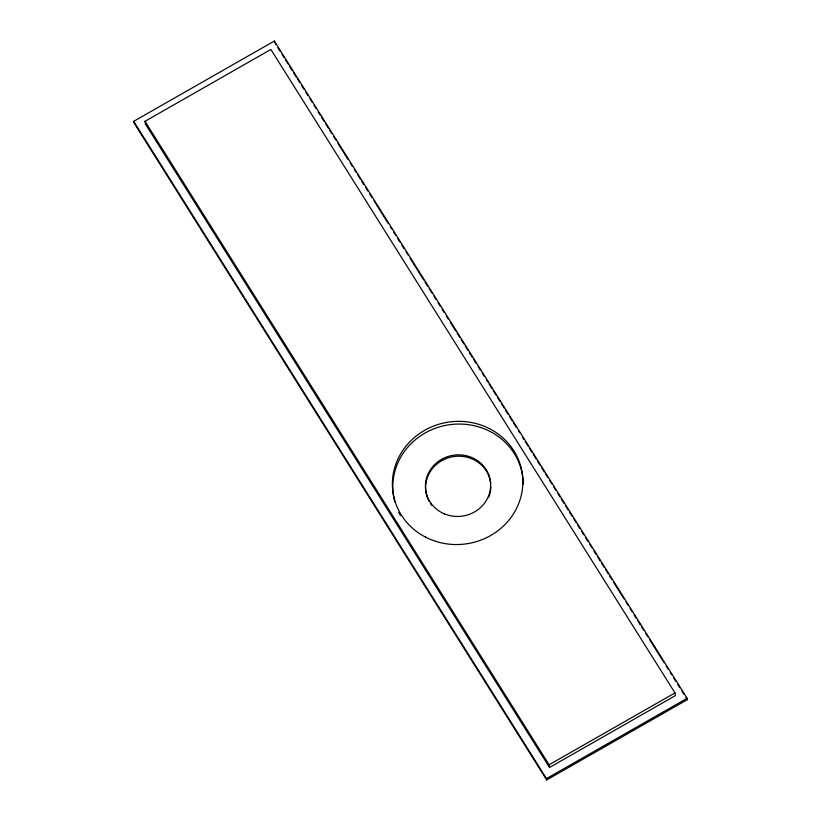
<?xml version="1.0" encoding="UTF-8"?>
<svg xmlns="http://www.w3.org/2000/svg" width="821" height="821" viewBox="0 0 821 821"><rect width="100%" height="100%" fill="white"/><g stroke="black" fill="none" stroke-linecap="round" stroke-linejoin="round"><path stroke-width="1.23" d="M133.69 121.334L274.327 41.05L687.105 698.312L687.31 699.666L546.673 779.95L133.895 122.688L133.69 121.334L546.478 778.595L546.673 779.95M144.999 121.313L270.868 49.455L674.985 692.914L675.396 695.623L549.526 767.481L145.409 124.022L144.999 121.313L549.116 764.772L549.526 767.481M549.116 764.772L674.985 692.914M546.478 778.595L687.105 698.312M275.887 44.57L274.327 41.05M277.929 47.823L279.971 51.076M282.024 54.33L284.066 57.593M285.421 59.759L288.15 64.1M289.515 66.265L292.235 70.606M293.6 72.771L296.319 77.112M297.684 79.278L299.727 82.531M301.769 85.784L303.821 89.037M305.864 92.291L307.906 95.554M309.948 98.807L311.99 102.061M314.033 105.314L316.075 108.567M318.117 111.82L320.169 115.073M321.524 117.239L324.254 121.58M325.619 123.745L328.338 128.086M329.703 130.252L331.746 133.505M333.788 136.768L335.83 140.022M337.872 143.275L348.094 159.541M350.136 162.794L352.178 166.047M354.22 169.3L356.263 172.554M357.628 174.729L360.357 179.06M361.712 181.236L363.754 184.489M365.807 187.742L367.849 190.995M369.891 194.249L371.934 197.502M373.976 200.755L388.282 223.528M390.324 226.781L391.689 228.956M393.731 232.21L395.773 235.463M397.816 238.716L399.858 241.969M401.9 245.222L403.953 248.476M405.995 251.729L408.037 254.982M410.079 258.235L423.698 279.93M425.062 282.096L427.792 286.437M429.147 288.602L431.877 292.943M433.919 296.196L435.961 299.449M438.004 302.703L440.046 305.956M442.088 309.209L444.14 312.462M446.183 315.726L448.225 318.979M450.267 322.232L455.717 330.904M457.081 333.069L459.801 337.41M461.166 339.586L463.886 343.917M465.25 346.093L467.98 350.423M469.335 352.599L472.065 356.94M473.43 359.105L476.149 363.446M478.191 366.7L480.234 369.953M482.286 373.206L484.328 376.459M486.371 379.713L487.736 381.878M489.09 384.054L491.82 388.384M493.185 390.56L495.905 394.901M497.269 397.066L499.989 401.407M501.354 403.573L504.084 407.914M505.438 410.079L508.168 414.42M509.533 416.586L512.253 420.927M513.618 423.092L516.337 427.433M518.379 430.686L519.744 432.852M522.474 437.193L523.829 439.368M525.194 441.534L527.924 445.875M529.278 448.04L532.008 452.381M533.373 454.547L536.092 458.888M537.457 461.053L540.177 465.394M541.542 467.56L544.272 471.901M545.626 474.066L547.669 477.329M549.721 480.583L551.763 483.836M553.806 487.089L555.848 490.342M557.89 493.595L559.932 496.849M561.297 499.014L564.017 503.355M565.382 505.52L568.111 509.862M569.466 512.027L572.196 516.368M573.561 518.544L576.28 522.874M577.645 525.05L579.688 528.303M581.73 531.556L583.772 534.81M585.814 538.063L587.867 541.316M589.909 544.569L591.951 547.823M593.994 551.076L596.036 554.329M597.401 556.505L600.12 560.835M601.485 563.011L604.215 567.342M605.57 569.517L608.299 573.848M609.664 576.024L611.707 579.277M613.749 582.53L623.96 598.796M626.002 602.05L628.055 605.303M630.097 608.556L632.139 611.809M634.181 615.073L636.224 618.326M637.589 620.491L640.308 624.832M641.673 626.998L643.715 630.251M645.758 633.504L647.8 636.757M649.852 640.011L664.148 662.793M666.2 666.047L668.243 669.3M670.285 672.553L671.65 674.718M673.692 677.972L675.734 681.225M677.777 684.478L679.819 687.731M681.861 690.984L683.903 694.238M685.946 697.501L687.31 699.666M490.835 486.874A32.655 30.767 -8.5 0 1 488.864 497.064M431.733 505.408A32.655 30.767 -8.5 0 1 430.389 503.509M429.188 501.518A32.655 30.767 -8.5 0 1 428.162 499.435M427.71 498.378A32.655 30.767 -8.5 0 1 450.791 457.143A32.655 30.767 -8.5 0 1 490.681 483.425M400.494 515.639A65.311 61.524 -8.5 0 1 398.739 512.325M394.809 501.877A65.311 61.524 -8.5 0 1 449.682 424.693A65.311 61.524 -8.5 0 1 523.254 484.133M425.411 537.047A65.311 61.524 -8.5 0 0 522.844 481.424A65.311 61.524 -8.5 0 0 424.59 430.368A65.311 61.524 -8.5 0 0 425.411 537.047M444.582 513.936A32.655 30.767 -8.5 0 0 490.476 482.071A32.655 30.767 -8.5 0 0 439.009 460.94A32.655 30.767 -8.5 0 0 444.582 513.936"/></g></svg>
